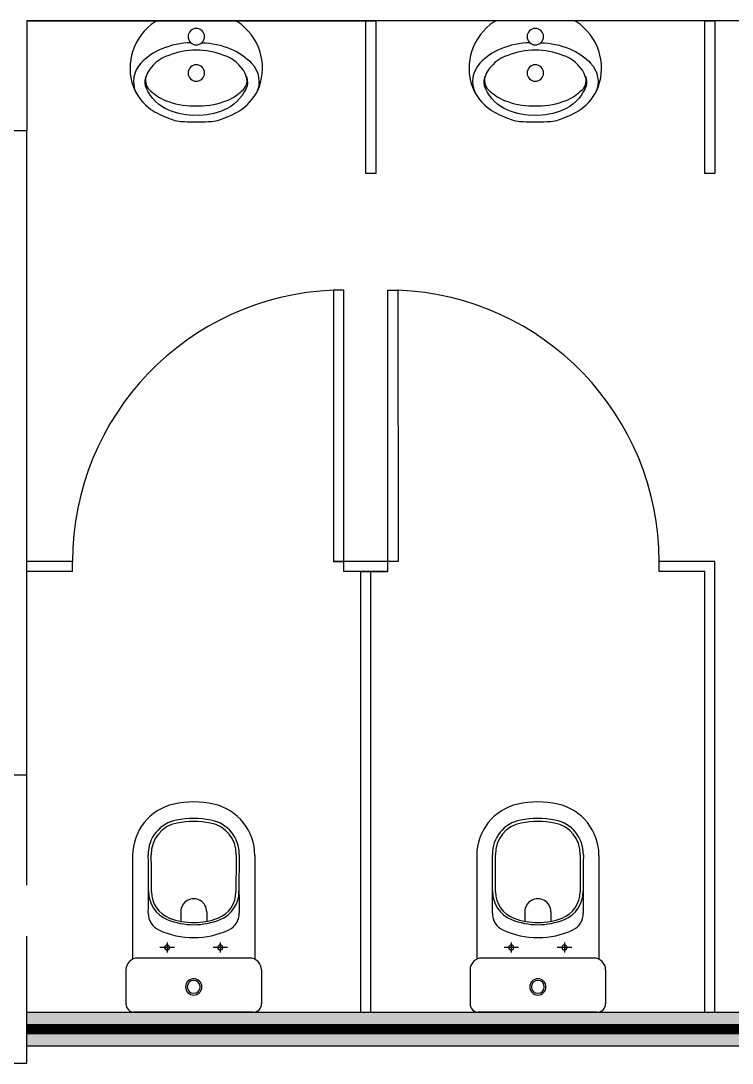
# Model space of a CAD drawing. Extents: x 612 to 738, y -85 to 470.
# Drawn here: x 617.131 to 619.229, y 459.062 to 462.137 of the extents above; entities that cross this region are included whole.
import ezdxf

# ---------------------------------------------------------------- set-up
doc = ezdxf.new("R2010")
doc.units = 0
doc.linetypes.add('1235-1022-BB-AG_PCA_RELOGIO_E_EMP-TAG-MAT-LAYOUT-PROP-SUBSOLO$0$2458-19-BB-EMPRESA-CEILANDIA-EP-MAT-LAYOUT-PROPOSTO$0$HIDDEN2', pattern=[0.1875, 0.125, -0.0625])
doc.linetypes.add('CONTINU', pattern=[0])
doc.layers.get('0').update_dxf_attribs({"linetype": 'CONTINUOUS'})
for name, color, linetype in [('A102', 2, 'CONTINUOUS'), ('ARQ-ALV', 6, 'CONTINUOUS'), ('ARQ-CON', 10, 'CONTINUOUS'), ('ARQ-FOR', 1, 'CONTINUOUS'), ('ARQ-GES', 4, 'CONTINUOUS'), ('GRF-CTA', 8, 'CONTINUOUS'), ('GRF-HTC', 253, 'CONTINUOUS')]:
    doc.layers.add(name, color=color, linetype=linetype)

# ---------------------------------------------------------------- blocks, each defined once
blk = doc.blocks.new('7052517_p')
at = {"linetype": 'CONTINU'}
for points in [[(-0.175, 0, 0.41421), (-0.2, -0.025)], [(0.2, -0.025, 0.414209), (0.175, 0)], [(0, -0.051, 1), (0, -0.099)], [(0, -0.056, 1), (0, -0.094)], [(0, -0.099, 1), (0, -0.051)], [(0, -0.094, 1), (0, -0.056)], [(-0.2, -0.1249, 0.415944), (-0.1649, -0.16)], [(0.1649, -0.16, 0.415417), (0.2, -0.1249)], [(-0.0783, -0.1832, 1), (-0.0783, -0.1983)], [(-0.0783, -0.1983, 1), (-0.0783, -0.1832)], [(0.0783, -0.1832, 1), (0.0783, -0.1983)], [(0.0783, -0.1983, 1), (0.0783, -0.1832)], [(-0.1033, -0.2431, 0.295956), (-0.1341, -0.2921)], [(0.1032, -0.243, 0.221331), (-0.1033, -0.2431)], [(0.1341, -0.2923, 0.298002), (0.1032, -0.243)], [(-0.0782, -0.2739, 0.307044), (-0.1335, -0.357)], [(0.0781, -0.2738, 0.196764), (-0.0782, -0.2739)], [(0.0711, -0.2778, 0.184122), (-0.0713, -0.2779)], [(0.1335, -0.3571, 0.307667), (0.0781, -0.2738)], [(-0.1342, -0.4648, 0.00802), (-0.1341, -0.2921)], [(-0.0713, -0.2779, 0.312272), (-0.1246, -0.3555)], [(-0.0383, -0.2964, 1.000728), (0.0383, -0.2965)], [(0.1246, -0.3555, 0.313574), (0.0711, -0.2778)], [(0.1341, -0.2923, 0.008004), (0.1342, -0.4645)], [(-0.1253, -0.465, 0.00507), (-0.1246, -0.3555)], [(0.1246, -0.3555, 0.00507), (0.1253, -0.4649)], [(-0.1802, -0.4623, 0.35064), (-0.0587, -0.6142)], [(-0.1342, -0.4648, 0.365737), (-0.0506, -0.5671)], [(-0.1253, -0.465, 0.365738), (-0.0491, -0.5584)], [(0.0489, -0.5584, 0.366289), (0.1253, -0.4649)], [(0.0506, -0.5671, 0.367045), (0.1342, -0.4645)], [(0.0587, -0.6142, 0.35064), (0.1802, -0.4623)], [(-0.0506, -0.5671, 0.09251), (0.0506, -0.5671)], [(-0.0491, -0.5584, 0.09259), (0.0489, -0.5584)], [(-0.0587, -0.6142, 0.111411), (0.0587, -0.6142)]]:
    blk.add_lwpolyline(points, format="xyb", dxfattribs=at)
for points in [[(-0.175, 0), (0.1773, 0)], [(-0.2, -0.1249), (-0.2, -0.025)], [(0.2, -0.1249), (0.2, -0.025)], [(-0.1802, -0.4623), (-0.1802, -0.1565)], [(-0.1649, -0.16), (0.1649, -0.16)], [(0.1802, -0.4623), (0.1802, -0.1565)], [(-0.0383, -0.2964), (-0.0383, -0.2684)], [(0.0383, -0.2975), (0.0383, -0.2684)]]:
    blk.add_lwpolyline(points, dxfattribs=at)
for points in [[(-0.0783, -0.2056), (-0.0783, -0.176)], [(0.0783, -0.2056), (0.0783, -0.176)], [(-0.0998, -0.1908), (-0.0571, -0.1908)], [(0.0571, -0.1908), (0.0998, -0.1908)]]:
    blk.add_lwpolyline(points)
blk = doc.blocks.new('W-MIC-PB')
for points in [[(0, -0.298), (-0.0017, -0.298, -0.008051), (-0.0349, -0.2975, -0.08407), (-0.0793, -0.2885, -0.022672), (-0.1076, -0.2761, -0.027927), (-0.1336, -0.2614, -0.144523), (-0.1855, -0.1956, -0.34805), (-0.1216, -0.003, -0.162816), (-0.113, 0), (0, 0), (0.113, 0, -0.162816), (0.1216, -0.003, -0.34805), (0.1855, -0.1956, -0.144523), (0.1336, -0.2614, -0.027927), (0.1076, -0.2761, -0.022672), (0.0793, -0.2885, -0.08407), (0.0349, -0.2975, -0.008051), (0.0017, -0.298)], [(0, -0.2504), (-0.0079, -0.2505, -0.102017), (-0.0914, -0.2346, -0.100634), (-0.139, -0.2026, -0.31043), (-0.1465, -0.1609, -0.029837), (-0.1445, -0.1551, -0.193887), (-0.0811, -0.1019, -0.096635), (0, -0.0867, -0.096635), (0.0811, -0.1019, -0.193887), (0.1445, -0.1551, -0.029837), (0.1465, -0.1609, -0.31043), (0.139, -0.2026, -0.100634), (0.0914, -0.2346, -0.102017), (0.0079, -0.2505)]]:
    blk.add_lwpolyline(points, format="xyb", close=True)
for points in [[(-0.0162, -0.0648, 0.100603), (-0.1014, -0.0831, 0.114611), (-0.1632, -0.1247, 0.309836), (-0.1775, -0.2124, 0.309836)], [(0.0162, -0.0648, -0.100603), (0.1014, -0.0831, -0.114611), (0.1632, -0.1247, -0.309836), (0.1775, -0.2124, -0.309836)], [(-0.1476, -0.1636), (-0.1487, -0.1672, 0.189039), (-0.147, -0.1994, 0.189014), (-0.0807, -0.2635, 0.116802), (0, -0.2787, 0.116802), (0.0807, -0.2635, 0.189014), (0.147, -0.1994, 0.189039), (0.1487, -0.1672), (0.1476, -0.1636)]]:
    blk.add_lwpolyline(points, format="xyb")
for centre in [(0, -0.0466), (0, -0.1541)]:
    blk.add_circle(centre, 0.0243)
blk = doc.blocks.new('BASE ARQ')
at = {"layer": 'GRF-HTC'}
h = blk.add_hatch(color=82, dxfattribs=at)
h.dxf.hatch_style = 1
h.paths.add_polyline_path([(726.8798, 481.126), (730.67, 481.126), (730.67, 481.026), (726.8798, 481.026)])
blk.add_line((726.8798, 481.126), (728.8798, 481.126))
at = {"layer": 'A102', "linetype": 'Continuous', "ltscale": 0.01}
blk.add_line((726.8798, 481.826), (726.8798, 483.726), dxfattribs=at)
at = {"layer": 'ARQ-ALV'}
for p, q in [((730.67, 484.051), (726.8798, 484.051)), ((726.8798, 484.051), (726.8798, 483.726)), ((726.8798, 483.726), (726.7298, 483.726)), ((726.8798, 481.8257), (726.7298, 481.8257)), ((726.8798, 481.501), (726.8798, 481.8257)), ((726.8798, 480.976), (726.8798, 481.351)), ((726.7298, 480.976), (726.8798, 480.976))]:
    blk.add_line(p, q, dxfattribs=at)
at = {"layer": 'ARQ-CON'}
for p, q in [((727.0148, 482.4561), (726.8798, 482.4561)), ((727.0148, 482.426), (727.0148, 482.4561)), ((727.9749, 482.456), (727.7848, 482.456)), ((728.7448, 482.426), (728.7448, 482.4561)), ((728.9098, 482.456), (728.7448, 482.456)), ((728.9098, 481.126), (728.9098, 482.456)), ((727.0148, 482.4261), (726.8798, 482.4261)), ((727.9448, 482.426), (727.8148, 482.426)), ((727.8648, 481.126), (727.8648, 482.426)), ((727.8648, 482.426), (727.8948, 482.426)), ((727.8948, 481.126), (727.8948, 482.426)), ((728.8798, 482.426), (728.7448, 482.426)), ((728.8798, 481.126), (728.8798, 482.426))]:
    blk.add_line(p, q, dxfattribs=at)
for points in [[(727.8798, 484.051), (727.9098, 484.051), (727.9098, 483.601), (727.8798, 483.601)], [(728.8798, 484.051), (728.9098, 484.051), (728.9098, 483.601), (728.8798, 483.601)]]:
    blk.add_lwpolyline(points, close=True, dxfattribs=at)
for points in [[(727.8148, 482.456), (727.8148, 483.256), (727.7848, 483.256), (727.7848, 482.456), (727.8148, 482.456)], [(727.9448, 482.456), (727.9448, 483.256), (727.9748, 483.256), (727.9749, 482.456), (727.9448, 482.456)], [(727.8648, 482.426), (727.8148, 482.426), (727.8148, 482.456)], [(727.8948, 482.426), (727.9448, 482.426), (727.9448, 482.456)]]:
    blk.add_lwpolyline(points, dxfattribs=at)
for centre, start, end in [((727.8154, 482.4561), 92.1851, 180), ((727.9443, 482.4561), 0, 87.8149)]:
    blk.add_arc(centre, 0.8005, start, end, dxfattribs=at)
at = {"layer": 'ARQ-GES'}
blk.add_lwpolyline([(726.8798, 481.126), (730.67, 481.126), (730.67, 481.026), (726.8798, 481.026), (726.8798, 481.126)], dxfattribs=at)
at = {"layer": 'GRF-CTA', "color": 30, "linetype": '1235-1022-BB-AG_PCA_RELOGIO_E_EMP-TAG-MAT-LAYOUT-PROP-SUBSOLO$0$2458-19-BB-EMPRESA-CEILANDIA-EP-MAT-LAYOUT-PROPOSTO$0$HIDDEN2', "const_width": 0.03}
blk.add_lwpolyline([(730.6699, 481.076), (726.8798, 481.076)], dxfattribs=at)
at = {"layer": 'ARQ-CON', "xscale": -1}
for p in [(727.3798, 484.051), (728.3798, 484.051)]:
    blk.add_blockref('W-MIC-PB', p, dxfattribs=at)
at = {"layer": 'ARQ-CON', "rotation": 180}
for p in [(727.3723, 481.126), (728.3873, 481.126)]:
    blk.add_blockref('7052517_p', p, dxfattribs=at)

msp = doc.modelspace()

# ---------------------------------------------------------------- linework, layer by layer
at = {"layer": 'ARQ-FOR'}
msp.add_line((617.1482, 462.1367), (618.1482, 462.1367), dxfattribs=at)

# ---------------------------------------------------------------- block references
msp.add_blockref('BASE ARQ', (-109.7317, -21.9142))

doc.saveas('drawing.dxf')
